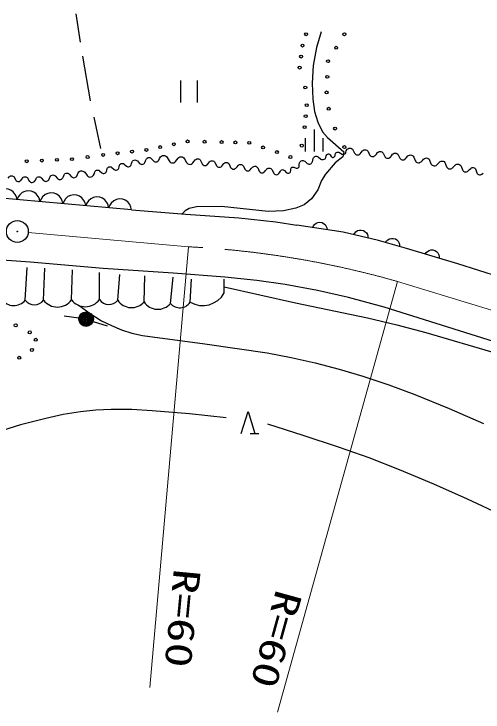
# Model space of a CAD drawing. Units: millimetres, scale not verified. Extents: x 40000 to 680000, y 20000 to 380000.
# Drawn here: x 265838 to 297838, y 265136 to 312738 of the extents above; entities that cross this region are included whole.
import ezdxf
from ezdxf.enums import TextEntityAlignment as Align

# ---------------------------------------------------------------- set-up
doc = ezdxf.new("R2010")
doc.units = ezdxf.units.MM
doc.header["$LTSCALE"] = 1000
doc.linetypes.add('CHAIN', pattern=[18.5, 12, -1.5, 3.5, -1.5])
for name, color, linetype, lineweight in [('M-BGD', 7, 'Continuous', 25), ('M-BGD-HTXT', 7, 'Continuous', 13), ('M-BMK', 2, 'CHAIN', 13), ('M-BMK-SRVR', 3, 'Continuous', 25)]:
    doc.layers.add(name, color=color, linetype=linetype, lineweight=lineweight)
doc.styles.add('ＭＳ ゴシック', font='')
doc.styles.get('ＭＳ ゴシック').set_extended_font_data('MS Gothic')

# ---------------------------------------------------------------- blocks, each defined once
blk = doc.blocks.new('BUHIN36')
at = {"color": 7, "linetype": 'Continuous', "lineweight": 25}
blk.add_lwpolyline([(355, -699), (489, -565), (582, -412), (667, -198), (673, -1), (642, 190), (532, 406), (396, 544), (234, 655), (11, 713), (-166, 724), (-355, 699)], dxfattribs=at)
blk = doc.blocks.new('BUHIN97')
at = {"color": 7, "linetype": 'Continuous', "lineweight": 25}
blk.add_lwpolyline([(-220, 409), (-111, 402), (-56, 389), (-5, 361), (38, 316), (66, 265), (77, 210), (74, 151), (54, 95), (-54, -95), (-69, -151), (-77, -200), (-65, -262), (-34, -319), (8, -362), (60, -387), (111, -402), (220, -409)], dxfattribs=at)
blk = doc.blocks.new('BUHIN98')
at = {"color": 7, "linetype": 'Continuous', "lineweight": 25}
blk.add_lwpolyline([(-306, 372), (-194, 387), (-136, 384), (-77, 367), (-25, 329), (14, 283), (36, 229), (45, 168), (36, 108), (-36, -108), (-40, -167), (-38, -219), (-13, -279), (30, -331), (81, -367), (139, -381), (194, -387), (306, -372)], dxfattribs=at)
blk = doc.blocks.new('BUHIN100')
at = {"color": 7, "linetype": 'Continuous', "lineweight": 25}
blk.add_lwpolyline([(-319, 297), (-220, 324), (-167, 329), (-113, 320), (-61, 292), (-21, 255), (5, 210), (21, 156), (20, 101), (-20, -101), (-16, -155), (-8, -201), (21, -252), (66, -294), (116, -320), (170, -326), (220, -324), (319, -297)], dxfattribs=at)
blk = doc.blocks.new('BUHIN101')
at = {"color": 7, "linetype": 'Continuous', "lineweight": 25}
blk.add_lwpolyline([(-324, 358), (-212, 378), (-154, 379), (-94, 364), (-40, 329), (1, 284), (25, 231), (38, 171), (31, 110), (-31, -110), (-33, -169), (-28, -221), (-1, -280), (45, -331), (98, -364), (157, -376), (212, -378), (324, -358)], dxfattribs=at)
blk = doc.blocks.new('BUHIN102')
at = {"color": 7, "linetype": 'Continuous', "lineweight": 25}
blk.add_lwpolyline([(-275, 529), (-135, 517), (-65, 500), (1, 464), (55, 404), (89, 338), (102, 268), (98, 192), (71, 121), (-71, -121), (-92, -192), (-103, -255), (-88, -334), (-50, -408), (3, -465), (70, -497), (135, -517), (275, -529)], dxfattribs=at)
blk = doc.blocks.new('BUHIN103')
at = {"color": 7, "linetype": 'Continuous', "lineweight": 25}
blk.add_lwpolyline([(-205, 446), (-90, 431), (-33, 414), (19, 382), (62, 331), (87, 275), (95, 216), (89, 154), (64, 97), (-64, -97), (-83, -154), (-95, -206), (-86, -272), (-57, -334), (-16, -383), (38, -412), (90, -431), (205, -446)], dxfattribs=at)
blk = doc.blocks.new('BUHIN106')
at = {"color": 7, "linetype": 'Continuous', "lineweight": 25}
blk.add_lwpolyline([(-373, 312), (-264, 347), (-206, 356), (-145, 349), (-85, 322), (-39, 283), (-7, 234), (14, 175), (16, 113), (-16, -113), (-9, -173), (3, -224), (39, -279), (91, -323), (148, -349), (209, -352), (264, -347), (373, -312)], dxfattribs=at)
blk = doc.blocks.new('BUHIN109')
at = {"color": 7, "linetype": 'Continuous', "lineweight": 25}
blk.add_lwpolyline([(-225, 467), (-103, 453), (-43, 436), (13, 403), (58, 350), (87, 292), (96, 230), (90, 164), (65, 103), (-65, -103), (-85, -164), (-96, -219), (-85, -288), (-54, -354), (-9, -404), (48, -434), (103, -453), (225, -467)], dxfattribs=at)
blk = doc.blocks.new('BUHIN110')
at = {"color": 7, "linetype": 'Continuous', "lineweight": 25}
blk.add_lwpolyline([(-197, 511), (-70, 486), (-8, 463), (48, 423), (92, 364), (116, 300), (121, 234), (109, 165), (78, 103), (-78, -103), (-103, -166), (-120, -222), (-115, -296), (-87, -368), (-45, -425), (13, -461), (70, -486), (197, -511)], dxfattribs=at)
blk = doc.blocks.new('BUHIN111')
at = {"color": 7, "linetype": 'Continuous', "lineweight": 25}
blk.add_lwpolyline([(-142, 452), (-34, 424), (18, 401), (65, 363), (99, 309), (117, 253), (117, 196), (104, 137), (73, 85), (-73, -85), (-98, -138), (-116, -185), (-115, -250), (-96, -313), (-62, -365), (-14, -399), (34, -424), (142, -452)], dxfattribs=at)
blk = doc.blocks.new('BUHIN258')
at = {"color": 7, "linetype": 'Continuous', "lineweight": 25}
blk.add_circle((0, 0), 99.5, dxfattribs=at)
blk = doc.blocks.new('BUHIN259')
at = {"color": 7, "linetype": 'Continuous', "lineweight": 25}
blk.add_circle((0, 0), 99.5, dxfattribs=at)
blk = doc.blocks.new('BUHIN260')
at = {"color": 7, "linetype": 'Continuous', "lineweight": 25}
blk.add_circle((0, 0), 99.5, dxfattribs=at)
blk = doc.blocks.new('BUHIN261')
at = {"color": 7, "linetype": 'Continuous', "lineweight": 25}
blk.add_circle((0, 0), 99.5, dxfattribs=at)
blk = doc.blocks.new('BUHIN262')
at = {"color": 7, "linetype": 'Continuous', "lineweight": 25}
blk.add_circle((0, 0), 99.5, dxfattribs=at)
blk = doc.blocks.new('BUHIN263')
at = {"color": 7, "linetype": 'Continuous', "lineweight": 25}
blk.add_circle((0, 0), 99.5, dxfattribs=at)
blk = doc.blocks.new('BUHIN264')
at = {"color": 7, "linetype": 'Continuous', "lineweight": 25}
blk.add_circle((0, 0), 99.5, dxfattribs=at)
blk = doc.blocks.new('BUHIN268')
at = {"color": 7, "linetype": 'Continuous', "lineweight": 25}
blk.add_circle((0, 0), 99.5, dxfattribs=at)
blk = doc.blocks.new('BUHIN271')
at = {"color": 7, "linetype": 'Continuous', "lineweight": 25}
blk.add_circle((0, 0), 99.5, dxfattribs=at)
blk = doc.blocks.new('BUHIN273')
at = {"color": 7, "linetype": 'Continuous', "lineweight": 25}
blk.add_circle((0, 0), 99.5, dxfattribs=at)
blk = doc.blocks.new('BUHIN274')
at = {"color": 7, "linetype": 'Continuous', "lineweight": 25}
blk.add_circle((0, 0), 99.5, dxfattribs=at)
blk = doc.blocks.new('BUHIN277')
at = {"color": 7, "linetype": 'Continuous', "lineweight": 25}
blk.add_circle((0, 0), 99.5, dxfattribs=at)
blk = doc.blocks.new('BUHIN509')
at = {"color": 7, "linetype": 'Continuous', "lineweight": 25}
for radius in [498, 440, 382, 322, 265, 195, 135, 77.5, 15]:
    blk.add_circle((0, 0), radius, dxfattribs=at)
blk = doc.blocks.new('BUHIN512')
at = {"color": 7, "linetype": 'Continuous', "lineweight": 25}
for p, q in [((330, 887), (-942, 93)), ((-332, -884), (940, -89))]:
    blk.add_line(p, q, dxfattribs=at)
blk = doc.blocks.new('BUHIN514')
at = {"color": 7, "linetype": 'Continuous', "lineweight": 25}
for p, q in [((-187, 590), (-951, 114)), ((636, 397), (-636, -397)), ((448, -427), (-315, -904))]:
    blk.add_line(p, q, dxfattribs=at)
blk = doc.blocks.new('BUHIN515')
at = {"color": 7, "linetype": 'Continuous', "lineweight": 25}
blk.add_line((-555, -519), (-238, -1028), dxfattribs=at)
blk.add_lwpolyline([(-875, -7), (636, 397), (-391, -783)], dxfattribs=at)
blk = doc.blocks.new('BUHIN526')
at = {"color": 3, "linetype": 'Continuous', "lineweight": 25}
for radius in [746, 22.5]:
    blk.add_circle((0, 0), radius, dxfattribs=at)

msp = doc.modelspace()

# ---------------------------------------------------------------- linework, layer by layer
at = {"layer": 'M-BGD'}
for p, q in [((270070, 312738), (270358, 310818)), ((286790, 311511), (286488, 310445)), ((286488, 310445), (286257, 309216)), ((270518, 309858), (271030, 306819)), ((286257, 309216), (286187, 308011)), ((286187, 308011), (286233, 306922)), ((286233, 306922), (286349, 306087)), ((286349, 306087), (286558, 305369)), ((271286, 305699), (271734, 303555)), ((286558, 305369), (286882, 304697)), ((286882, 304697), (287230, 304303)), ((287230, 304303), (288343, 303339)), ((288343, 303339), (288273, 303005)), ((288273, 303005), (287740, 302588)), ((287740, 302588), (287091, 301823)), ((287091, 301823), (286813, 301391)), ((286813, 301391), (286558, 300742)), ((286558, 300742), (286141, 300140)), ((273857, 299389), (264491, 300222)), ((286141, 300140), (285631, 299723)), ((277797, 299468), (277519, 299305)), ((278284, 299584), (277797, 299468)), ((279999, 299607), (278284, 299584)), ((283174, 299259), (279999, 299607)), ((285074, 299491), (284217, 299305)), ((285631, 299723), (285074, 299491)), ((273857, 299389), (277558, 299091)), ((277519, 299305), (277309, 299111)), ((277558, 299091), (281183, 298834)), ((284217, 299305), (283174, 299259)), ((281183, 298834), (283702, 298557)), ((283702, 298557), (285132, 298344)), ((288295, 297868), (285132, 298344)), ((290717, 297285), (288295, 297868)), ((292616, 296746), (290717, 297285)), ((296112, 295700), (292616, 296746)), ((266945, 295803), (257978, 296446)), ((271922, 295373), (266945, 295803)), ((302348, 293732), (296112, 295700)), ((266602, 293218), (266737, 295460)), ((267857, 293218), (267947, 295415)), ((269763, 293241), (269830, 295281)), ((276699, 295056), (271922, 295373)), ((271669, 293263), (271669, 295102)), ((272924, 293218), (273058, 294967)), ((274717, 293106), (274762, 294877)), ((276511, 292994), (276690, 294788)), ((280226, 294795), (276699, 295056)), ((282409, 294571), (280226, 294795)), ((277856, 293084), (277946, 294653)), ((280187, 293712), (280187, 294653)), ((284333, 294291), (282409, 294571)), ((286553, 293881), (284333, 294291)), ((288662, 293396), (286553, 293881)), ((291098, 292747), (288662, 293396)), ((300553, 289761), (291098, 292747)), ((270262, 291995), (269272, 292130)), ((271235, 291778), (272190, 291480))]:
    msp.add_line(p, q, dxfattribs=at)
for points in [[(287748, 303072), (287761, 303169), (287776, 303216), (287804, 303260), (287847, 303295), (287894, 303317), (287944, 303323), (287996, 303317), (288044, 303296), (288206, 303187), (288255, 303171), (288298, 303161), (288354, 303167), (288406, 303191), (288447, 303226), (288472, 303271), (288489, 303315), (288502, 303411)], [(287145, 303072), (287183, 303132), (287207, 303159), (287239, 303181), (287278, 303191), (287315, 303191), (287350, 303181), (287383, 303161), (287409, 303132), (287484, 303012), (287511, 302986), (287537, 302966), (287576, 302954), (287619, 302954), (287656, 302965), (287686, 302987), (287711, 303012), (287748, 303072)], [(284732, 302054), (284726, 302136), (284730, 302179), (284745, 302220), (284775, 302257), (284810, 302283), (284850, 302297), (284894, 302301), (284938, 302292), (285092, 302231), (285135, 302225), (285172, 302225), (285217, 302240), (285257, 302269), (285285, 302305), (285298, 302347), (285304, 302386), (285298, 302469)], [(270163, 301790), (270228, 301912), (270272, 301967), (270331, 302012), (270405, 302038), (270478, 302042), (270547, 302026), (270613, 301992), (270667, 301940), (270828, 301716), (270884, 301669), (270936, 301635), (271013, 301616), (271095, 301621), (271167, 301647), (271222, 301694), (271266, 301744), (271332, 301866)], [(283978, 301941), (284014, 302023), (284039, 302062), (284075, 302094), (284122, 302115), (284169, 302122), (284214, 302115), (284259, 302097), (284297, 302066), (284414, 301929), (284452, 301902), (284488, 301882), (284539, 301875), (284592, 301883), (284637, 301903), (284671, 301937), (284696, 301972), (284732, 302054)], [(286219, 298180), (286275, 298288), (286349, 298375), (286459, 298470), (286577, 298513), (286699, 298530), (286852, 298507), (286963, 298455), (287063, 298379), (287143, 298256), (287188, 298151), (287208, 298031)], [(289020, 297693), (289086, 297796), (289167, 297876), (289285, 297961), (289406, 297994), (289528, 298000), (289679, 297964), (289785, 297902), (289878, 297818), (289947, 297689), (289983, 297580), (289992, 297459)], [(291186, 297152), (291255, 297251), (291340, 297329), (291461, 297409), (291583, 297437), (291706, 297438), (291855, 297396), (291959, 297330), (292048, 297242), (292112, 297110), (292143, 297000), (292148, 296879)], [(293885, 296366), (293957, 296465), (294042, 296541), (294165, 296619), (294287, 296645), (294410, 296645), (294558, 296601), (294661, 296533), (294749, 296444), (294811, 296311), (294840, 296200), (294843, 296079)], [(280187, 294123), (285054, 293050), (289945, 292024), (291948, 291550), (293946, 291015), (298735, 289612), (303547, 288262), (304863, 287925), (306160, 287531), (307721, 286943), (309301, 286411), (312497, 285554), (315703, 284758), (317301, 284455), (318906, 284183)], [(270284, 292854), (271030, 292316), (271820, 291823), (272481, 291484), (273175, 291197), (273880, 290974), (274599, 290811), (278866, 290244), (283108, 289619), (284748, 289314), (286387, 288948), (288012, 288522), (289630, 288035), (291412, 287438), (293183, 286782), (295538, 285827), (297871, 284816)], [(280324, 285192), (277802, 285468), (275272, 285685), (273873, 285756), (272463, 285767), (271417, 285718), (270367, 285609), (269185, 285417), (268002, 285163), (266295, 284714), (264593, 284204), (262022, 283378), (259467, 282524)], [(311735, 271422), (308851, 273216), (305936, 274957), (303792, 276159), (301618, 277308), (299211, 278509), (296778, 279656), (294475, 280683), (292149, 281654), (290070, 282459), (287973, 283208), (285574, 284000), (283164, 284761)]]:
    msp.add_lwpolyline(points, dxfattribs=at)
for centre in [(285763, 311356), (285327, 309081), (285714, 307726), (287311, 306274), (285666, 305016), (287747, 304919), (285472, 303758), (284698, 302983), (265956, 291507), (266918, 291026), (267327, 290521), (267062, 289824), (266197, 289295)]:
    msp.add_circle(centre, 99.5, dxfattribs=at)
for centre, radius, start, end in [((278708, 294564), 1708, 240.0736, 330.0635), ((265832, 293842), 991, 214.7089, 320.9691), ((268802, 293944), 1191, 217.5439, 323.8041), ((270707, 293967), 1191, 217.5439, 323.8041), ((272313, 293712), 785, 214.8245, 321.0847), ((267230, 293689), 785, 216.8699, 323.1301), ((273863, 293835), 1123, 213.2936, 319.5538), ((275656, 293723), 1123, 213.2936, 319.5538), ((277150, 293544), 842, 220.684, 326.9441)]:
    msp.add_arc(centre, radius, start, end, dxfattribs=at)
at = {"layer": 'M-BGD-HTXT'}
for p, q in [((277749, 296862), (275101, 266809)), ((283819, 265136), (292008, 294495))]:
    msp.add_line(p, q, dxfattribs=at)
at = {"layer": 'M-BMK'}
for p, q in [((266813, 297835), (277749, 296862)), ((292008, 294495), (308758, 289357))]:
    msp.add_line(p, q, dxfattribs=at)
msp.add_arc((274480, 233031), 63914, 74.08313, 87.0686, dxfattribs=at)

# ---------------------------------------------------------------- block references
at = {"layer": 'M-BGD', "rotation": 58.01272}
for name, p in [('BUHIN273', (288376, 311356)), ('BUHIN271', (285521, 310581)), ('BUHIN273', (287819, 310436)), ('BUHIN271', (285424, 309831)), ('BUHIN273', (287263, 309517)), ('BUHIN512', (277776, 307453)), ('BUHIN274', (287214, 308452)), ('BUHIN274', (287166, 307387)), ('BUHIN268', (285811, 306516)), ('BUHIN268', (285738, 305766)), ('BUHIN514', (286311, 304108)), ('BUHIN261', (277683, 304048)), ('BUHIN261', (275811, 303661)), ('BUHIN261', (276747, 303855)), ('BUHIN262', (278843, 304024)), ('BUHIN262', (280004, 304000)), ('BUHIN263', (280947, 303976)), ('BUHIN263', (281891, 303951)), ('BUHIN264', (282835, 303637)), ('BUHIN277', (288376, 303661)), ('BUHIN109', (289017, 303355)), ('BUHIN259', (271924, 303129)), ('BUHIN260', (272908, 303242)), ('BUHIN260', (273892, 303354)), ('BUHIN260', (274876, 303467)), ('BUHIN101', (275284, 302799)), ('BUHIN102', (276353, 302836)), ('BUHIN102', (277541, 302742)), ('BUHIN264', (283778, 303322)), ('BUHIN106', (286683, 302921)), ('BUHIN109', (290047, 303242)), ('BUHIN109', (291078, 303128)), ('BUHIN109', (292108, 303015)), ('BUHIN110', (293160, 302855)), ('BUHIN258', (266710, 302693)), ('BUHIN258', (267738, 302741)), ('BUHIN258', (268766, 302790)), ('BUHIN258', (269794, 302838)), ('BUHIN259', (270859, 302983)), ('BUHIN100', (273437, 302431)), ('BUHIN101', (274333, 302629)), ('BUHIN103', (278622, 302632)), ('BUHIN103', (279596, 302506)), ('BUHIN103', (280570, 302381)), ('BUHIN106', (285760, 302620)), ('BUHIN110', (294235, 302648)), ('BUHIN110', (295309, 302440)), ('BUHIN100', (271753, 301979)), ('BUHIN100', (272595, 302205)), ('BUHIN103', (281543, 302255)), ('BUHIN103', (282517, 302129)), ('BUHIN103', (283491, 302004)), ('BUHIN110', (296384, 302233)), ('BUHIN111', (297379, 302010)), ('BUHIN97', (265908, 301503)), ('BUHIN97', (266834, 301443)), ('BUHIN98', (267775, 301476)), ('BUHIN98', (268730, 301602)), ('BUHIN98', (269685, 301727)), ('BUHIN36', (265272, 300152)), ('BUHIN36', (266833, 300014)), ('BUHIN36', (268394, 299875)), ('BUHIN36', (269955, 299736)), ('BUHIN36', (271516, 299597)), ('BUHIN36', (273077, 299459)), ('BUHIN509', (270758, 291927)), ('BUHIN515', (281805, 284875))]:
    msp.add_blockref(name, p, dxfattribs=at)
at = {"layer": 'M-BMK-SRVR', "rotation": 58.01272}
msp.add_blockref('BUHIN526', (266066, 297902), dxfattribs=at)

# ---------------------------------------------------------------- texts
at = {"layer": 'M-BGD-HTXT', "style": 'ＭＳ ゴシック', "width": 1.35}
for rotation, p in [(264.6, (276206, 275021)), (254.6, (283217, 273731))]:
    msp.add_text('R=60', height=1833, rotation=rotation, dxfattribs=at).set_placement(p, align=Align.BOTTOM_LEFT)

doc.saveas('drawing.dxf')
